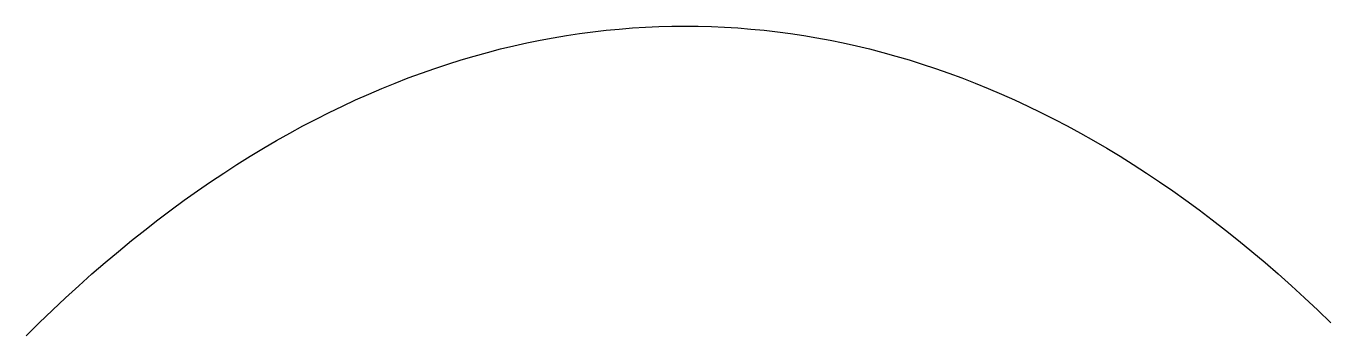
# Model space of a CAD drawing. Extents: x 0 to 8.73, y 0 to 2.07.
import ezdxf

# ---------------------------------------------------------------- set-up
doc = ezdxf.new("R2010")
doc.units = 0

msp = doc.modelspace()

# ---------------------------------------------------------------- linework, layer by layer
for p, q in [((3.5255, 1.9932), (3.6136, 2.008)), ((3.6136, 2.008), (3.7018, 2.0213)), ((3.7018, 2.0213), (3.7899, 2.033)), ((3.7899, 2.033), (3.878, 2.0431)), ((3.878, 2.0431), (3.9662, 2.0516)), ((3.9662, 2.0516), (4.0543, 2.0586)), ((4.0543, 2.0586), (4.1425, 2.0641)), ((4.1425, 2.0641), (4.2306, 2.068)), ((4.2306, 2.068), (4.3187, 2.0703)), ((4.3187, 2.0703), (4.4069, 2.0711)), ((4.4069, 2.0711), (4.495, 2.0703)), ((4.495, 2.0703), (4.5831, 2.068)), ((4.5831, 2.068), (4.6713, 2.0641)), ((4.6713, 2.0641), (4.7594, 2.0586)), ((4.7594, 2.0586), (4.8476, 2.0516)), ((4.8476, 2.0516), (4.9357, 2.0431)), ((4.9357, 2.0431), (5.0238, 2.033)), ((5.0238, 2.033), (5.112, 2.0213)), ((5.112, 2.0213), (5.2001, 2.008)), ((5.2001, 2.008), (5.2882, 1.9932)), ((3.1729, 1.918), (3.2611, 1.9392)), ((3.2611, 1.9392), (3.3492, 1.9588)), ((3.3492, 1.9588), (3.4374, 1.9768)), ((3.4374, 1.9768), (3.5255, 1.9932)), ((5.2882, 1.9932), (5.3764, 1.9768)), ((5.3764, 1.9768), (5.4645, 1.9588)), ((5.4645, 1.9588), (5.5527, 1.9392)), ((5.5527, 1.9392), (5.6408, 1.918)), ((2.8204, 1.8173), (2.9085, 1.8449)), ((2.9085, 1.8449), (2.9967, 1.8709)), ((2.9967, 1.8709), (3.0848, 1.8953)), ((3.0848, 1.8953), (3.1729, 1.918)), ((5.6408, 1.918), (5.7289, 1.8953)), ((5.7289, 1.8953), (5.8171, 1.8709)), ((5.8171, 1.8709), (5.9052, 1.8449)), ((5.9052, 1.8449), (5.9933, 1.8173)), ((2.556, 1.7246), (2.6441, 1.7571)), ((2.6441, 1.7571), (2.7323, 1.788)), ((2.7323, 1.788), (2.8204, 1.8173)), ((5.9933, 1.8173), (6.0815, 1.788)), ((6.0815, 1.788), (6.1696, 1.7571)), ((6.1696, 1.7571), (6.2578, 1.7246)), ((2.3797, 1.6545), (2.4678, 1.6904)), ((2.4678, 1.6904), (2.556, 1.7246)), ((6.2578, 1.7246), (6.3459, 1.6904)), ((6.3459, 1.6904), (6.434, 1.6545)), ((2.1153, 1.5367), (2.2034, 1.5776)), ((2.2034, 1.5776), (2.2916, 1.6169)), ((2.2916, 1.6169), (2.3797, 1.6545)), ((6.434, 1.6545), (6.5222, 1.6169)), ((6.5222, 1.6169), (6.6103, 1.5776)), ((6.6103, 1.5776), (6.6984, 1.5367)), ((1.939, 1.4496), (2.0272, 1.494)), ((2.0272, 1.494), (2.1153, 1.5367)), ((6.6984, 1.5367), (6.7866, 1.494)), ((6.7866, 1.494), (6.8747, 1.4496)), ((1.7627, 1.3555), (1.8509, 1.4034)), ((1.8509, 1.4034), (1.939, 1.4496)), ((6.8747, 1.4496), (6.9629, 1.4034)), ((6.9629, 1.4034), (7.051, 1.3555)), ((1.6746, 1.3058), (1.7627, 1.3555)), ((7.051, 1.3555), (7.1391, 1.3058)), ((1.4983, 1.201), (1.5865, 1.2543)), ((1.5865, 1.2543), (1.6746, 1.3058)), ((7.1391, 1.3058), (7.2273, 1.2543)), ((7.2273, 1.2543), (7.3154, 1.201)), ((1.3221, 1.0889), (1.4102, 1.1459)), ((1.4102, 1.1459), (1.4983, 1.201)), ((7.3154, 1.201), (7.4035, 1.1459)), ((7.4035, 1.1459), (7.4917, 1.0889)), ((1.2339, 1.0301), (1.3221, 1.0889)), ((7.4917, 1.0889), (7.5798, 1.0301)), ((1.0576, 0.9068), (1.1458, 0.9694)), ((1.1458, 0.9694), (1.2339, 1.0301)), ((7.5798, 1.0301), (7.668, 0.9694)), ((7.668, 0.9694), (7.7561, 0.9068)), ((0.9695, 0.8423), (1.0576, 0.9068)), ((7.7561, 0.9068), (7.8442, 0.8423)), ((0.8814, 0.7758), (0.9695, 0.8423)), ((7.8442, 0.8423), (7.9324, 0.7758)), ((0.7051, 0.637), (0.7932, 0.7074)), ((0.7932, 0.7074), (0.8814, 0.7758)), ((7.9324, 0.7758), (8.0205, 0.7074)), ((8.0205, 0.7074), (8.1086, 0.637)), ((0.617, 0.5646), (0.7051, 0.637)), ((8.1086, 0.637), (8.1968, 0.5646)), ((0.5288, 0.4902), (0.617, 0.5646)), ((8.1968, 0.5646), (8.2849, 0.4902)), ((0.4407, 0.4138), (0.5288, 0.4902)), ((8.2849, 0.4902), (8.373, 0.4138)), ((0.3525, 0.3353), (0.4407, 0.4138)), ((8.373, 0.4138), (8.4612, 0.3353)), ((0.2644, 0.2546), (0.3525, 0.3353)), ((8.4612, 0.3353), (8.5493, 0.2546)), ((0.1763, 0.1719), (0.2644, 0.2546)), ((8.5493, 0.2546), (8.6375, 0.1719)), ((0.0881, 0.087), (0.1763, 0.1719)), ((8.6375, 0.1719), (8.7256, 0.087)), ((0, 0), (0.0881, 0.087))]:
    msp.add_line(p, q)

doc.saveas('drawing.dxf')
